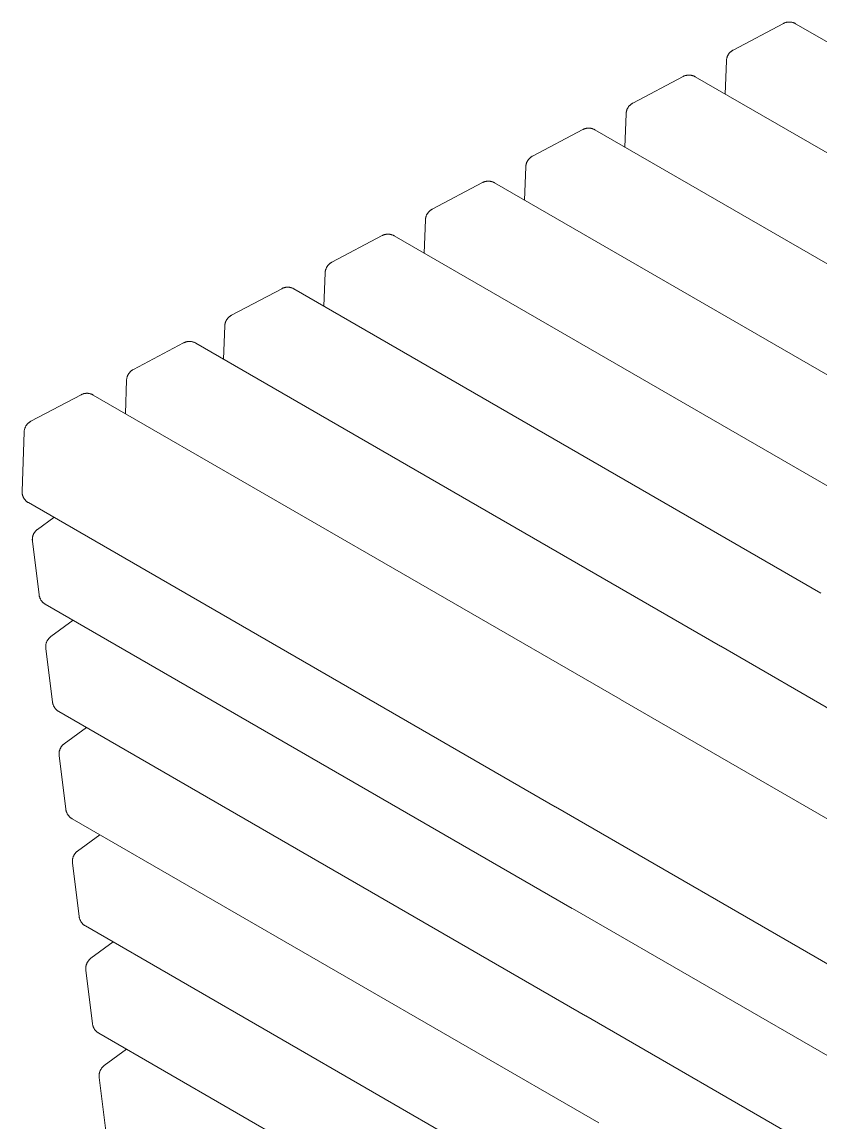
# Model space of a CAD drawing. Header units: millimetres. Extents: x -80 to 4518, y -398 to 2524.
# Drawn here: x 3601.9 to 3917, y 1454.5 to 1888.5 of the extents above; entities that cross this region are included whole.
import ezdxf

# ---------------------------------------------------------------- set-up
doc = ezdxf.new("R2010")
doc.units = ezdxf.units.MM
doc.layers.add('ZANO_R', color=7, linetype='Continuous', lineweight=0)

msp = doc.modelspace()

# ---------------------------------------------------------------- linework, layer by layer
at = {"layer": 'ZANO_R'}
for p, q in [((3902.47, 1888.09), (3902.63, 1888.16)), ((3902.63, 1888.16), (3902.79, 1888.22)), ((3902.79, 1888.22), (3902.96, 1888.28)), ((3902.96, 1888.28), (3903.12, 1888.33)), ((3903.12, 1888.33), (3903.29, 1888.37)), ((3903.29, 1888.37), (3903.46, 1888.41)), ((3903.46, 1888.41), (3903.63, 1888.44)), ((3903.63, 1888.44), (3903.81, 1888.47)), ((3903.81, 1888.47), (3903.98, 1888.49)), ((3903.98, 1888.49), (3904.15, 1888.51)), ((3904.15, 1888.51), (3904.33, 1888.52)), ((3904.33, 1888.52), (3904.5, 1888.52)), ((3904.5, 1888.52), (3904.67, 1888.52)), ((3904.67, 1888.52), (3904.85, 1888.51)), ((3904.85, 1888.51), (3905.02, 1888.49)), ((3905.02, 1888.49), (3905.19, 1888.47)), ((3905.19, 1888.47), (3905.37, 1888.44)), ((3905.37, 1888.44), (3905.54, 1888.41)), ((3905.54, 1888.41), (3905.71, 1888.37)), ((3905.71, 1888.37), (3905.87, 1888.32)), ((3905.87, 1888.32), (3906.04, 1888.27)), ((3906.04, 1888.27), (3906.21, 1888.22)), ((3906.21, 1888.22), (3906.37, 1888.15)), ((3906.37, 1888.15), (3906.53, 1888.09)), ((3882.38, 1877.48), (3902.16, 1887.94)), ((3902.16, 1887.94), (3902.31, 1888.02)), ((3902.31, 1888.02), (3902.47, 1888.09)), ((3906.53, 1888.09), (3906.69, 1888.01)), ((3906.69, 1888.01), (3906.84, 1887.93)), ((3906.84, 1887.93), (3906.99, 1887.85)), ((3906.99, 1887.85), (4114.79, 1767.88)), ((3880.12, 1875.05), (3880.19, 1875.2)), ((3880.19, 1875.2), (3880.27, 1875.35)), ((3880.27, 1875.35), (3880.35, 1875.5)), ((3880.35, 1875.5), (3880.43, 1875.65)), ((3880.43, 1875.65), (3880.52, 1875.79)), ((3880.52, 1875.79), (3880.62, 1875.93)), ((3880.62, 1875.93), (3880.72, 1876.07)), ((3880.72, 1876.07), (3880.82, 1876.2)), ((3880.82, 1876.2), (3880.93, 1876.33)), ((3880.93, 1876.33), (3881.04, 1876.46)), ((3881.04, 1876.46), (3881.16, 1876.58)), ((3881.16, 1876.58), (3881.28, 1876.7)), ((3881.28, 1876.7), (3881.4, 1876.81)), ((3881.4, 1876.81), (3881.53, 1876.92)), ((3881.53, 1876.92), (3881.66, 1877.03)), ((3881.66, 1877.03), (3881.8, 1877.13)), ((3881.8, 1877.13), (3881.94, 1877.22)), ((3881.94, 1877.22), (3882.08, 1877.32)), ((3882.08, 1877.32), (3882.23, 1877.4)), ((3882.23, 1877.4), (3882.38, 1877.48)), ((3879.24, 1860.12), (3879.71, 1873.24)), ((3879.71, 1873.24), (3879.72, 1873.41)), ((3879.72, 1873.41), (3879.74, 1873.58)), ((3879.74, 1873.58), (3879.76, 1873.75)), ((3879.76, 1873.75), (3879.78, 1873.92)), ((3879.78, 1873.92), (3879.82, 1874.08)), ((3879.82, 1874.08), (3879.85, 1874.25)), ((3879.85, 1874.25), (3879.9, 1874.41)), ((3879.9, 1874.41), (3879.94, 1874.57)), ((3879.94, 1874.57), (3880, 1874.73)), ((3880, 1874.73), (3880.06, 1874.89)), ((3880.06, 1874.89), (3880.12, 1875.05)), ((3842.81, 1856.57), (3862.59, 1867.03)), ((3862.59, 1867.03), (3862.75, 1867.11)), ((3862.75, 1867.11), (3862.91, 1867.18)), ((3862.91, 1867.18), (3863.07, 1867.25)), ((3863.07, 1867.25), (3863.23, 1867.31)), ((3863.23, 1867.31), (3863.4, 1867.37)), ((3863.4, 1867.37), (3863.56, 1867.42)), ((3863.56, 1867.42), (3863.73, 1867.46)), ((3863.73, 1867.46), (3863.9, 1867.5)), ((3863.9, 1867.5), (3864.07, 1867.53)), ((3864.07, 1867.53), (3864.24, 1867.56)), ((3864.24, 1867.56), (3864.42, 1867.58)), ((3864.42, 1867.58), (3864.59, 1867.6)), ((3864.59, 1867.6), (3864.76, 1867.61)), ((3864.76, 1867.61), (3864.94, 1867.61)), ((3864.94, 1867.61), (3865.11, 1867.61)), ((3865.11, 1867.61), (3865.28, 1867.6)), ((3865.28, 1867.6), (3865.46, 1867.58)), ((3865.46, 1867.58), (3865.63, 1867.56)), ((3865.63, 1867.56), (3865.8, 1867.53)), ((3865.8, 1867.53), (3865.97, 1867.5)), ((3865.97, 1867.5), (3866.14, 1867.46)), ((3866.14, 1867.46), (3866.31, 1867.41)), ((3866.31, 1867.41), (3866.48, 1867.36)), ((3866.48, 1867.36), (3866.64, 1867.31)), ((3866.64, 1867.31), (3866.81, 1867.24)), ((3866.81, 1867.24), (3866.97, 1867.18)), ((3866.97, 1867.18), (3867.12, 1867.1)), ((3867.12, 1867.1), (3867.28, 1867.02)), ((3867.28, 1867.02), (3867.43, 1866.94)), ((3867.43, 1866.94), (4075.23, 1746.96)), ((3840.29, 1853.34), (3840.33, 1853.5)), ((3840.33, 1853.5), (3840.38, 1853.66)), ((3840.38, 1853.66), (3840.44, 1853.82)), ((3840.44, 1853.82), (3840.49, 1853.98)), ((3840.49, 1853.98), (3840.56, 1854.14)), ((3840.56, 1854.14), (3840.63, 1854.29)), ((3840.63, 1854.29), (3840.7, 1854.44)), ((3840.7, 1854.44), (3840.78, 1854.59)), ((3840.78, 1854.59), (3840.87, 1854.74)), ((3840.87, 1854.74), (3840.96, 1854.88)), ((3840.96, 1854.88), (3841.05, 1855.02)), ((3841.05, 1855.02), (3841.15, 1855.16)), ((3841.15, 1855.16), (3841.26, 1855.29)), ((3841.26, 1855.29), (3841.37, 1855.42)), ((3841.37, 1855.42), (3841.48, 1855.55)), ((3841.48, 1855.55), (3841.59, 1855.67)), ((3841.59, 1855.67), (3841.72, 1855.79)), ((3841.72, 1855.79), (3841.84, 1855.9)), ((3841.84, 1855.9), (3841.97, 1856.01)), ((3841.97, 1856.01), (3842.1, 1856.12)), ((3842.1, 1856.12), (3842.24, 1856.22)), ((3842.24, 1856.22), (3842.38, 1856.31)), ((3842.38, 1856.31), (3842.52, 1856.41)), ((3842.52, 1856.41), (3842.66, 1856.49)), ((3842.66, 1856.49), (3842.81, 1856.57)), ((3839.68, 1839.21), (3840.15, 1852.33)), ((3840.15, 1852.33), (3840.16, 1852.5)), ((3840.16, 1852.5), (3840.18, 1852.67)), ((3840.18, 1852.67), (3840.2, 1852.84)), ((3840.2, 1852.84), (3840.22, 1853)), ((3840.22, 1853), (3840.25, 1853.17)), ((3840.25, 1853.17), (3840.29, 1853.34)), ((3803.25, 1835.66), (3823.03, 1846.12)), ((3823.03, 1846.12), (3823.19, 1846.2)), ((3823.19, 1846.2), (3823.34, 1846.27)), ((3823.34, 1846.27), (3823.5, 1846.34)), ((3823.5, 1846.34), (3823.67, 1846.4)), ((3823.67, 1846.4), (3823.83, 1846.46)), ((3823.83, 1846.46), (3824, 1846.51)), ((3824, 1846.51), (3824.17, 1846.55)), ((3824.17, 1846.55), (3824.34, 1846.59)), ((3824.34, 1846.59), (3824.51, 1846.62)), ((3824.51, 1846.62), (3824.68, 1846.65)), ((3824.68, 1846.65), (3824.85, 1846.67)), ((3824.85, 1846.67), (3825.03, 1846.69)), ((3825.03, 1846.69), (3825.2, 1846.69)), ((3825.2, 1846.69), (3825.37, 1846.7)), ((3825.37, 1846.7), (3825.55, 1846.69)), ((3825.55, 1846.69), (3825.72, 1846.69)), ((3825.72, 1846.69), (3825.9, 1846.67)), ((3825.9, 1846.67), (3826.07, 1846.65)), ((3826.07, 1846.65), (3826.24, 1846.62)), ((3826.24, 1846.62), (3826.41, 1846.59)), ((3826.41, 1846.59), (3826.58, 1846.55)), ((3826.58, 1846.55), (3826.75, 1846.5)), ((3826.75, 1846.5), (3826.92, 1846.45)), ((3826.92, 1846.45), (3827.08, 1846.4)), ((3827.08, 1846.4), (3827.24, 1846.33)), ((3827.24, 1846.33), (3827.4, 1846.26)), ((3827.4, 1846.26), (3827.56, 1846.19)), ((3827.56, 1846.19), (3827.72, 1846.11)), ((3827.72, 1846.11), (3827.87, 1846.03)), ((3827.87, 1846.03), (4035.67, 1726.05)), ((3800.6, 1831.59), (3800.61, 1831.76)), ((3800.61, 1831.76), (3800.63, 1831.93)), ((3800.63, 1831.93), (3800.66, 1832.09)), ((3800.66, 1832.09), (3800.69, 1832.26)), ((3800.69, 1832.26), (3800.73, 1832.43)), ((3800.73, 1832.43), (3800.77, 1832.59)), ((3800.77, 1832.59), (3800.82, 1832.75)), ((3800.82, 1832.75), (3800.87, 1832.91)), ((3800.87, 1832.91), (3800.93, 1833.07)), ((3800.93, 1833.07), (3801, 1833.23)), ((3801, 1833.23), (3801.07, 1833.38)), ((3801.07, 1833.38), (3801.14, 1833.53)), ((3801.14, 1833.53), (3801.22, 1833.68)), ((3801.22, 1833.68), (3801.31, 1833.83)), ((3801.31, 1833.83), (3801.4, 1833.97)), ((3801.4, 1833.97), (3801.49, 1834.11)), ((3801.49, 1834.11), (3801.59, 1834.25)), ((3801.59, 1834.25), (3801.69, 1834.38)), ((3801.69, 1834.38), (3801.8, 1834.51)), ((3801.8, 1834.51), (3801.92, 1834.64)), ((3801.92, 1834.64), (3802.03, 1834.76)), ((3802.03, 1834.76), (3802.15, 1834.88)), ((3802.15, 1834.88), (3802.28, 1834.99)), ((3802.28, 1834.99), (3802.41, 1835.1)), ((3802.41, 1835.1), (3802.54, 1835.21)), ((3802.54, 1835.21), (3802.67, 1835.31)), ((3802.67, 1835.31), (3802.81, 1835.4)), ((3802.81, 1835.4), (3802.96, 1835.49)), ((3802.96, 1835.49), (3803.1, 1835.58)), ((3803.1, 1835.58), (3803.25, 1835.66)), ((3800.12, 1818.3), (3800.59, 1831.42)), ((3800.59, 1831.42), (3800.6, 1831.59)), ((3763.69, 1814.75), (3783.47, 1825.21)), ((3783.47, 1825.21), (3783.62, 1825.29)), ((3783.62, 1825.29), (3783.78, 1825.36)), ((3783.78, 1825.36), (3783.94, 1825.43)), ((3783.94, 1825.43), (3784.1, 1825.49)), ((3784.1, 1825.49), (3784.27, 1825.55)), ((3784.27, 1825.55), (3784.44, 1825.6)), ((3784.44, 1825.6), (3784.6, 1825.64)), ((3784.6, 1825.64), (3784.77, 1825.68)), ((3784.77, 1825.68), (3784.95, 1825.71)), ((3784.95, 1825.71), (3785.12, 1825.74)), ((3785.12, 1825.74), (3785.29, 1825.76)), ((3785.29, 1825.76), (3785.46, 1825.78)), ((3785.46, 1825.78), (3785.64, 1825.78)), ((3785.64, 1825.78), (3785.81, 1825.79)), ((3785.81, 1825.79), (3785.99, 1825.78)), ((3785.99, 1825.78), (3786.16, 1825.77)), ((3786.16, 1825.77), (3786.33, 1825.76)), ((3786.33, 1825.76), (3786.51, 1825.74)), ((3786.51, 1825.74), (3786.68, 1825.71)), ((3786.68, 1825.71), (3786.85, 1825.68)), ((3786.85, 1825.68), (3787.02, 1825.64)), ((3787.02, 1825.64), (3787.19, 1825.59)), ((3787.19, 1825.59), (3787.35, 1825.54)), ((3787.35, 1825.54), (3787.52, 1825.48)), ((3787.52, 1825.48), (3787.68, 1825.42)), ((3787.68, 1825.42), (3787.84, 1825.35)), ((3787.84, 1825.35), (3788, 1825.28)), ((3788, 1825.28), (3788.15, 1825.2)), ((3788.15, 1825.2), (3788.31, 1825.12)), ((3788.31, 1825.12), (3996.11, 1705.14)), ((3762.98, 1814.3), (3763.11, 1814.4)), ((3763.11, 1814.4), (3763.25, 1814.49)), ((3763.25, 1814.49), (3763.39, 1814.58)), ((3763.39, 1814.58), (3763.54, 1814.67)), ((3763.54, 1814.67), (3763.69, 1814.75)), ((3760.56, 1797.39), (3761.03, 1810.51)), ((3761.03, 1810.51), (3761.04, 1810.68)), ((3761.04, 1810.68), (3761.05, 1810.85)), ((3761.05, 1810.85), (3761.07, 1811.02)), ((3761.07, 1811.02), (3761.1, 1811.18)), ((3761.1, 1811.18), (3761.13, 1811.35)), ((3761.13, 1811.35), (3761.17, 1811.51)), ((3761.17, 1811.51), (3761.21, 1811.68)), ((3761.21, 1811.68), (3761.26, 1811.84)), ((3761.26, 1811.84), (3761.31, 1812)), ((3761.31, 1812), (3761.37, 1812.16)), ((3761.37, 1812.16), (3761.43, 1812.32)), ((3761.43, 1812.32), (3761.5, 1812.47)), ((3761.5, 1812.47), (3761.58, 1812.62)), ((3761.58, 1812.62), (3761.66, 1812.77)), ((3761.66, 1812.77), (3761.74, 1812.92)), ((3761.74, 1812.92), (3761.83, 1813.06)), ((3761.83, 1813.06), (3761.93, 1813.2)), ((3761.93, 1813.2), (3762.03, 1813.34)), ((3762.03, 1813.34), (3762.13, 1813.47)), ((3762.13, 1813.47), (3762.24, 1813.6)), ((3762.24, 1813.6), (3762.35, 1813.73)), ((3762.35, 1813.73), (3762.47, 1813.85)), ((3762.47, 1813.85), (3762.59, 1813.97)), ((3762.59, 1813.97), (3762.72, 1814.08)), ((3762.72, 1814.08), (3762.84, 1814.19)), ((3762.84, 1814.19), (3762.98, 1814.3)), ((3724.12, 1793.84), (3743.91, 1804.3)), ((3743.91, 1804.3), (3744.06, 1804.38)), ((3744.06, 1804.38), (3744.22, 1804.45)), ((3744.22, 1804.45), (3744.38, 1804.52)), ((3744.38, 1804.52), (3744.54, 1804.58)), ((3744.54, 1804.58), (3744.71, 1804.63)), ((3744.71, 1804.63), (3744.87, 1804.69)), ((3744.87, 1804.69), (3745.04, 1804.73)), ((3745.04, 1804.73), (3745.21, 1804.77)), ((3745.21, 1804.77), (3745.38, 1804.8)), ((3745.38, 1804.8), (3745.55, 1804.83)), ((3745.55, 1804.83), (3745.73, 1804.85)), ((3745.73, 1804.85), (3745.9, 1804.86)), ((3745.9, 1804.86), (3746.07, 1804.87)), ((3746.07, 1804.87), (3746.25, 1804.88)), ((3746.25, 1804.88), (3746.42, 1804.87)), ((3746.42, 1804.87), (3746.6, 1804.86)), ((3746.6, 1804.86), (3746.77, 1804.85)), ((3746.77, 1804.85), (3746.94, 1804.83)), ((3746.94, 1804.83), (3747.11, 1804.8)), ((3747.11, 1804.8), (3747.29, 1804.77)), ((3747.29, 1804.77), (3747.46, 1804.73)), ((3747.46, 1804.73), (3747.62, 1804.68)), ((3747.62, 1804.68), (3747.79, 1804.63)), ((3747.79, 1804.63), (3747.95, 1804.57)), ((3747.95, 1804.57), (3748.12, 1804.51)), ((3748.12, 1804.51), (3748.28, 1804.44)), ((3748.28, 1804.44), (3748.44, 1804.37)), ((3748.44, 1804.37), (3748.59, 1804.29)), ((3748.59, 1804.29), (3748.74, 1804.21)), ((3748.74, 1804.21), (3956.54, 1684.23)), ((3722.57, 1792.56), (3722.68, 1792.69)), ((3722.68, 1792.69), (3722.79, 1792.82)), ((3722.79, 1792.82), (3722.91, 1792.94)), ((3722.91, 1792.94), (3723.03, 1793.06)), ((3723.03, 1793.06), (3723.15, 1793.17)), ((3723.15, 1793.17), (3723.28, 1793.28)), ((3723.28, 1793.28), (3723.41, 1793.39)), ((3723.41, 1793.39), (3723.55, 1793.49)), ((3723.55, 1793.49), (3723.69, 1793.58)), ((3723.69, 1793.58), (3723.83, 1793.67)), ((3723.83, 1793.67), (3723.98, 1793.76)), ((3723.98, 1793.76), (3724.12, 1793.84)), ((3720.99, 1776.47), (3721.46, 1789.6)), ((3721.46, 1789.6), (3721.47, 1789.77)), ((3721.47, 1789.77), (3721.49, 1789.94)), ((3721.49, 1789.94), (3721.51, 1790.11)), ((3721.51, 1790.11), (3721.53, 1790.27)), ((3721.53, 1790.27), (3721.57, 1790.44)), ((3721.57, 1790.44), (3721.6, 1790.6)), ((3721.6, 1790.6), (3721.65, 1790.77)), ((3721.65, 1790.77), (3721.69, 1790.93)), ((3721.69, 1790.93), (3721.75, 1791.09)), ((3721.75, 1791.09), (3721.81, 1791.25)), ((3721.81, 1791.25), (3721.87, 1791.4)), ((3721.87, 1791.4), (3721.94, 1791.56)), ((3721.94, 1791.56), (3722.02, 1791.71)), ((3722.02, 1791.71), (3722.1, 1791.86)), ((3722.1, 1791.86), (3722.18, 1792.01)), ((3722.18, 1792.01), (3722.27, 1792.15)), ((3722.27, 1792.15), (3722.37, 1792.29)), ((3722.37, 1792.29), (3722.46, 1792.43)), ((3722.46, 1792.43), (3722.57, 1792.56)), ((3706.16, 1783.94), (3706.34, 1783.95)), ((3706.34, 1783.95), (3706.51, 1783.96)), ((3706.51, 1783.96), (3706.69, 1783.97)), ((3706.69, 1783.97), (3706.86, 1783.96)), ((3706.86, 1783.96), (3707.03, 1783.95)), ((3707.03, 1783.95), (3707.21, 1783.94)), ((3684.56, 1772.93), (3704.34, 1783.39)), ((3704.34, 1783.39), (3704.5, 1783.46)), ((3704.5, 1783.46), (3704.66, 1783.54)), ((3704.66, 1783.54), (3704.82, 1783.61)), ((3704.82, 1783.61), (3704.98, 1783.67)), ((3704.98, 1783.67), (3705.14, 1783.72)), ((3705.14, 1783.72), (3705.31, 1783.77)), ((3705.31, 1783.77), (3705.48, 1783.82)), ((3705.48, 1783.82), (3705.65, 1783.86)), ((3705.65, 1783.86), (3705.82, 1783.89)), ((3705.82, 1783.89), (3705.99, 1783.92)), ((3705.99, 1783.92), (3706.16, 1783.94)), ((3707.21, 1783.94), (3707.38, 1783.92)), ((3707.38, 1783.92), (3707.55, 1783.89)), ((3707.55, 1783.89), (3707.72, 1783.86)), ((3707.72, 1783.86), (3707.89, 1783.82)), ((3707.89, 1783.82), (3708.06, 1783.77)), ((3708.06, 1783.77), (3708.23, 1783.72)), ((3708.23, 1783.72), (3708.39, 1783.66)), ((3708.39, 1783.66), (3708.55, 1783.6)), ((3708.55, 1783.6), (3708.71, 1783.53)), ((3708.71, 1783.53), (3708.87, 1783.46)), ((3708.87, 1783.46), (3709.03, 1783.38)), ((3709.03, 1783.38), (3709.18, 1783.3)), ((3709.18, 1783.3), (3916.98, 1663.32)), ((3682.45, 1770.8), (3682.53, 1770.95)), ((3682.53, 1770.95), (3682.62, 1771.09)), ((3682.62, 1771.09), (3682.71, 1771.24)), ((3682.71, 1771.24), (3682.8, 1771.38)), ((3682.8, 1771.38), (3682.9, 1771.52)), ((3682.9, 1771.52), (3683.01, 1771.65)), ((3683.01, 1771.65), (3683.11, 1771.78)), ((3683.11, 1771.78), (3683.23, 1771.9)), ((3683.23, 1771.9), (3683.34, 1772.03)), ((3683.34, 1772.03), (3683.47, 1772.15)), ((3683.47, 1772.15), (3683.59, 1772.26)), ((3683.59, 1772.26), (3683.72, 1772.37)), ((3683.72, 1772.37), (3683.85, 1772.47)), ((3683.85, 1772.47), (3683.99, 1772.58)), ((3683.99, 1772.58), (3684.13, 1772.67)), ((3684.13, 1772.67), (3684.27, 1772.76)), ((3684.27, 1772.76), (3684.41, 1772.85)), ((3684.41, 1772.85), (3684.56, 1772.93)), ((3681.43, 1755.56), (3681.9, 1768.69)), ((3681.9, 1768.69), (3681.91, 1768.86)), ((3681.91, 1768.86), (3681.93, 1769.03)), ((3681.93, 1769.03), (3681.95, 1769.19)), ((3681.95, 1769.19), (3681.97, 1769.36)), ((3681.97, 1769.36), (3682, 1769.53)), ((3682, 1769.53), (3682.04, 1769.69)), ((3682.04, 1769.69), (3682.08, 1769.86)), ((3682.08, 1769.86), (3682.13, 1770.02)), ((3682.13, 1770.02), (3682.19, 1770.18)), ((3682.19, 1770.18), (3682.24, 1770.34)), ((3682.24, 1770.34), (3682.31, 1770.49)), ((3682.31, 1770.49), (3682.38, 1770.65)), ((3682.38, 1770.65), (3682.45, 1770.8)), ((3666.09, 1762.21), (3666.25, 1762.27)), ((3666.25, 1762.27), (3666.42, 1762.33)), ((3666.42, 1762.33), (3666.58, 1762.38)), ((3666.58, 1762.38), (3666.75, 1762.43)), ((3666.75, 1762.43), (3666.92, 1762.46)), ((3666.92, 1762.46), (3667.09, 1762.5)), ((3667.09, 1762.5), (3667.27, 1762.52)), ((3667.27, 1762.52), (3667.44, 1762.55)), ((3667.44, 1762.55), (3667.61, 1762.56)), ((3667.61, 1762.56), (3667.79, 1762.57)), ((3667.79, 1762.57), (3667.96, 1762.57)), ((3667.96, 1762.57), (3668.13, 1762.57)), ((3668.13, 1762.57), (3668.31, 1762.56)), ((3668.31, 1762.56), (3668.48, 1762.54)), ((3668.48, 1762.54), (3668.65, 1762.52)), ((3668.65, 1762.52), (3668.83, 1762.5)), ((3668.83, 1762.5), (3669, 1762.46)), ((3669, 1762.46), (3669.17, 1762.42)), ((3669.17, 1762.42), (3669.33, 1762.38)), ((3669.33, 1762.38), (3669.5, 1762.33)), ((3669.5, 1762.33), (3669.67, 1762.27)), ((3669.67, 1762.27), (3669.83, 1762.21)), ((3645.84, 1751.54), (3665.62, 1761.99)), ((3665.62, 1761.99), (3665.77, 1762.07)), ((3665.77, 1762.07), (3665.93, 1762.14)), ((3665.93, 1762.14), (3666.09, 1762.21)), ((3669.83, 1762.21), (3669.99, 1762.14)), ((3669.99, 1762.14), (3670.15, 1762.07)), ((3670.15, 1762.07), (3670.3, 1761.99)), ((3670.3, 1761.99), (3670.45, 1761.9)), ((3670.45, 1761.9), (3877.42, 1642.41)), ((3643.58, 1749.1), (3643.65, 1749.25)), ((3643.65, 1749.25), (3643.73, 1749.41)), ((3643.73, 1749.41), (3643.81, 1749.56)), ((3643.81, 1749.56), (3643.89, 1749.7)), ((3643.89, 1749.7), (3643.98, 1749.84)), ((3643.98, 1749.84), (3644.08, 1749.98)), ((3644.08, 1749.98), (3644.18, 1750.12)), ((3644.18, 1750.12), (3644.28, 1750.26)), ((3644.28, 1750.26), (3644.39, 1750.39)), ((3644.39, 1750.39), (3644.5, 1750.51)), ((3644.5, 1750.51), (3644.62, 1750.63)), ((3644.62, 1750.63), (3644.74, 1750.75)), ((3644.74, 1750.75), (3644.86, 1750.87)), ((3644.86, 1750.87), (3644.99, 1750.98)), ((3644.99, 1750.98), (3645.12, 1751.08)), ((3645.12, 1751.08), (3645.26, 1751.18)), ((3645.26, 1751.18), (3645.4, 1751.28)), ((3645.4, 1751.28), (3645.54, 1751.37)), ((3645.54, 1751.37), (3645.69, 1751.46)), ((3645.69, 1751.46), (3645.84, 1751.54)), ((3642.7, 1734.17), (3643.18, 1747.3)), ((3643.18, 1747.46), (3643.2, 1747.63)), ((3643.18, 1747.3), (3643.18, 1747.46)), ((3643.2, 1747.63), (3643.22, 1747.8)), ((3643.22, 1747.8), (3643.24, 1747.97)), ((3643.24, 1747.97), (3643.28, 1748.13)), ((3643.28, 1748.13), (3643.31, 1748.3)), ((3643.31, 1748.3), (3643.36, 1748.46)), ((3643.36, 1748.46), (3643.4, 1748.63)), ((3643.4, 1748.63), (3643.46, 1748.79)), ((3643.46, 1748.79), (3643.52, 1748.94)), ((3643.52, 1748.94), (3643.58, 1749.1)), ((3605.44, 1731.11), (3625.22, 1741.56)), ((3625.22, 1741.56), (3625.37, 1741.64)), ((3625.37, 1741.64), (3625.53, 1741.72)), ((3625.53, 1741.72), (3625.69, 1741.78)), ((3625.69, 1741.78), (3625.85, 1741.85)), ((3625.85, 1741.85), (3626.02, 1741.9)), ((3626.02, 1741.9), (3626.19, 1741.95)), ((3626.19, 1741.95), (3626.35, 1742)), ((3626.35, 1742), (3626.52, 1742.04)), ((3626.52, 1742.04), (3626.69, 1742.07)), ((3626.69, 1742.07), (3626.87, 1742.1)), ((3626.87, 1742.1), (3627.04, 1742.12)), ((3627.04, 1742.12), (3627.21, 1742.13)), ((3627.21, 1742.13), (3627.39, 1742.14)), ((3627.39, 1742.14), (3627.56, 1742.14)), ((3627.56, 1742.14), (3627.73, 1742.14)), ((3627.73, 1742.14), (3627.91, 1742.13)), ((3627.91, 1742.13), (3628.08, 1742.12)), ((3628.08, 1742.12), (3628.25, 1742.09)), ((3628.25, 1742.09), (3628.43, 1742.07)), ((3628.43, 1742.07), (3628.6, 1742.03)), ((3628.6, 1742.03), (3628.77, 1741.99)), ((3628.77, 1741.99), (3628.94, 1741.95)), ((3628.94, 1741.95), (3629.1, 1741.9)), ((3629.1, 1741.9), (3629.27, 1741.84)), ((3629.27, 1741.84), (3629.43, 1741.78)), ((3629.43, 1741.78), (3629.59, 1741.71)), ((3629.59, 1741.71), (3629.75, 1741.64)), ((3629.75, 1741.64), (3629.9, 1741.56)), ((3629.9, 1741.56), (3630.05, 1741.47)), ((3630.05, 1741.47), (3837.86, 1621.5)), ((3602.82, 1727.37), (3602.85, 1727.54)), ((3602.85, 1727.54), (3602.88, 1727.71)), ((3602.88, 1727.71), (3602.92, 1727.87)), ((3602.92, 1727.87), (3602.96, 1728.04)), ((3602.96, 1728.04), (3603.01, 1728.2)), ((3603.01, 1728.2), (3603.06, 1728.36)), ((3603.06, 1728.36), (3603.12, 1728.52)), ((3603.12, 1728.52), (3603.18, 1728.67)), ((3603.18, 1728.67), (3603.25, 1728.83)), ((3603.25, 1728.83), (3603.33, 1728.98)), ((3603.33, 1728.98), (3603.41, 1729.13)), ((3603.41, 1729.13), (3603.49, 1729.27)), ((3603.49, 1729.27), (3603.58, 1729.42)), ((3603.58, 1729.42), (3603.68, 1729.56)), ((3603.68, 1729.56), (3603.78, 1729.69)), ((3603.78, 1729.69), (3603.88, 1729.83)), ((3603.88, 1729.83), (3603.99, 1729.96)), ((3603.99, 1729.96), (3604.1, 1730.08)), ((3604.1, 1730.08), (3604.22, 1730.21)), ((3604.22, 1730.21), (3604.34, 1730.32)), ((3604.34, 1730.32), (3604.46, 1730.44)), ((3604.46, 1730.44), (3604.59, 1730.55)), ((3604.59, 1730.55), (3604.73, 1730.65)), ((3604.73, 1730.65), (3604.86, 1730.75)), ((3604.86, 1730.75), (3605, 1730.85)), ((3605, 1730.85), (3605.14, 1730.94)), ((3605.14, 1730.94), (3605.29, 1731.03)), ((3605.29, 1731.03), (3605.44, 1731.11)), ((3601.94, 1703.54), (3602.78, 1726.87)), ((3602.78, 1726.87), (3602.79, 1727.04)), ((3602.79, 1727.04), (3602.8, 1727.21)), ((3602.8, 1727.21), (3602.82, 1727.37)), ((3601.94, 1703.37), (3601.94, 1703.54)), ((3601.94, 1703.21), (3601.94, 1703.37)), ((3601.95, 1703.04), (3601.94, 1703.21)), ((3601.96, 1702.87), (3601.95, 1703.04)), ((3601.98, 1702.7), (3601.96, 1702.87)), ((3602.01, 1702.53), (3601.98, 1702.7)), ((3602.04, 1702.37), (3602.01, 1702.53)), ((3602.07, 1702.2), (3602.04, 1702.37)), ((3602.12, 1702.04), (3602.07, 1702.2)), ((3602.16, 1701.87), (3602.12, 1702.04)), ((3602.22, 1701.71), (3602.16, 1701.87)), ((3602.28, 1701.56), (3602.22, 1701.71)), ((3602.34, 1701.4), (3602.28, 1701.56)), ((3602.41, 1701.24), (3602.34, 1701.4)), ((3602.48, 1701.09), (3602.41, 1701.24)), ((3602.56, 1700.94), (3602.48, 1701.09)), ((3602.65, 1700.8), (3602.56, 1700.94)), ((3602.74, 1700.65), (3602.65, 1700.8)), ((3602.83, 1700.51), (3602.74, 1700.65)), ((3602.93, 1700.37), (3602.83, 1700.51)), ((3603.03, 1700.24), (3602.93, 1700.37)), ((3603.14, 1700.11), (3603.03, 1700.24)), ((3603.25, 1699.98), (3603.14, 1700.11)), ((3603.37, 1699.86), (3603.25, 1699.98)), ((3603.49, 1699.74), (3603.37, 1699.86)), ((3603.62, 1699.63), (3603.49, 1699.74)), ((3603.74, 1699.52), (3603.62, 1699.63)), ((3603.88, 1699.41), (3603.74, 1699.52)), ((3604.01, 1699.31), (3603.88, 1699.41)), ((3604.15, 1699.21), (3604.01, 1699.31)), ((3604.29, 1699.12), (3604.15, 1699.21)), ((3604.44, 1699.03), (3604.29, 1699.12)), ((3812.22, 1579.07), (3604.44, 1699.03)), ((3608.05, 1688.5), (3614.5, 1693.22)), ((3607.91, 1688.4), (3608.05, 1688.5)), ((3606, 1684.53), (3606.01, 1684.7)), ((3606, 1684.36), (3606, 1684.53)), ((3606.01, 1684.19), (3606, 1684.36)), ((3606.01, 1684.7), (3606.02, 1684.87)), ((3606.02, 1684.02), (3606.01, 1684.19)), ((3606.02, 1684.87), (3606.03, 1685.04)), ((3606.03, 1685.04), (3606.06, 1685.21)), ((3606.06, 1685.21), (3606.09, 1685.38)), ((3606.09, 1685.38), (3606.12, 1685.55)), ((3606.12, 1685.55), (3606.16, 1685.72)), ((3606.16, 1685.72), (3606.21, 1685.88)), ((3606.21, 1685.88), (3606.26, 1686.05)), ((3606.26, 1686.05), (3606.31, 1686.21)), ((3606.31, 1686.21), (3606.38, 1686.37)), ((3606.38, 1686.37), (3606.44, 1686.52)), ((3606.44, 1686.52), (3606.52, 1686.68)), ((3606.52, 1686.68), (3606.6, 1686.83)), ((3606.6, 1686.83), (3606.68, 1686.98)), ((3606.68, 1686.98), (3606.77, 1687.13)), ((3606.77, 1687.13), (3606.86, 1687.27)), ((3606.86, 1687.27), (3606.96, 1687.41)), ((3606.96, 1687.41), (3607.06, 1687.55)), ((3607.06, 1687.55), (3607.17, 1687.68)), ((3607.17, 1687.68), (3607.28, 1687.81)), ((3607.28, 1687.81), (3607.4, 1687.94)), ((3607.4, 1687.94), (3607.52, 1688.06)), ((3607.52, 1688.06), (3607.65, 1688.17)), ((3607.65, 1688.17), (3607.78, 1688.29)), ((3607.78, 1688.29), (3607.91, 1688.4)), ((3606.04, 1683.85), (3606.02, 1684.02)), ((3608.67, 1662.71), (3606.04, 1683.85)), ((3608.7, 1662.54), (3608.67, 1662.71)), ((3608.73, 1662.37), (3608.7, 1662.54)), ((3608.76, 1662.2), (3608.73, 1662.37)), ((3608.8, 1662.04), (3608.76, 1662.2)), ((3608.85, 1661.87), (3608.8, 1662.04)), ((3608.9, 1661.71), (3608.85, 1661.87)), ((3608.96, 1661.55), (3608.9, 1661.71)), ((3609.02, 1661.39), (3608.96, 1661.55)), ((3609.09, 1661.23), (3609.02, 1661.39)), ((3609.17, 1661.08), (3609.09, 1661.23)), ((3609.25, 1660.93), (3609.17, 1661.08)), ((3609.33, 1660.78), (3609.25, 1660.93)), ((3609.42, 1660.63), (3609.33, 1660.78)), ((3609.51, 1660.49), (3609.42, 1660.63)), ((3609.61, 1660.35), (3609.51, 1660.49)), ((3609.72, 1660.22), (3609.61, 1660.35)), ((3609.83, 1660.08), (3609.72, 1660.22)), ((3609.94, 1659.96), (3609.83, 1660.08)), ((3610.06, 1659.83), (3609.94, 1659.96)), ((3610.18, 1659.71), (3610.06, 1659.83)), ((3610.3, 1659.6), (3610.18, 1659.71)), ((3610.43, 1659.48), (3610.3, 1659.6)), ((3610.57, 1659.38), (3610.43, 1659.48)), ((3610.7, 1659.27), (3610.57, 1659.38)), ((3610.84, 1659.18), (3610.7, 1659.27)), ((3610.99, 1659.08), (3610.84, 1659.18)), ((3611.13, 1659), (3610.99, 1659.08)), ((3818.9, 1539.04), (3611.13, 1659)), ((3613.31, 1646.22), (3622.11, 1652.66)), ((3612.13, 1644.99), (3612.23, 1645.13)), ((3612.23, 1645.13), (3612.33, 1645.27)), ((3612.33, 1645.27), (3612.44, 1645.4)), ((3612.44, 1645.4), (3612.55, 1645.53)), ((3612.55, 1645.53), (3612.67, 1645.66)), ((3612.67, 1645.66), (3612.79, 1645.78)), ((3612.79, 1645.78), (3612.91, 1645.9)), ((3612.91, 1645.9), (3613.04, 1646.01)), ((3613.04, 1646.01), (3613.18, 1646.12)), ((3613.18, 1646.12), (3613.31, 1646.22)), ((3611.27, 1642.42), (3611.28, 1642.6)), ((3611.27, 1642.25), (3611.27, 1642.42)), ((3611.27, 1642.08), (3611.27, 1642.25)), ((3611.27, 1641.91), (3611.27, 1642.08)), ((3611.29, 1641.74), (3611.27, 1641.91)), ((3611.28, 1642.6), (3611.3, 1642.77)), ((3611.3, 1641.57), (3611.29, 1641.74)), ((3611.3, 1642.77), (3611.32, 1642.94)), ((3613.94, 1620.43), (3611.3, 1641.57)), ((3611.32, 1642.94), (3611.35, 1643.11)), ((3611.35, 1643.11), (3611.39, 1643.27)), ((3611.39, 1643.27), (3611.43, 1643.44)), ((3611.43, 1643.44), (3611.47, 1643.6)), ((3611.47, 1643.6), (3611.52, 1643.77)), ((3611.52, 1643.77), (3611.58, 1643.93)), ((3611.58, 1643.93), (3611.64, 1644.09)), ((3611.64, 1644.09), (3611.71, 1644.25)), ((3611.71, 1644.25), (3611.78, 1644.4)), ((3611.78, 1644.4), (3611.86, 1644.55)), ((3611.86, 1644.55), (3611.95, 1644.7)), ((3611.95, 1644.7), (3612.03, 1644.85)), ((3612.03, 1644.85), (3612.13, 1644.99)), ((3877.44, 1642.4), (4041.76, 1547.53)), ((3613.96, 1620.26), (3613.94, 1620.43)), ((3613.99, 1620.09), (3613.96, 1620.26)), ((3614.03, 1619.93), (3613.99, 1620.09)), ((3614.07, 1619.76), (3614.03, 1619.93)), ((3614.11, 1619.6), (3614.07, 1619.76)), ((3614.17, 1619.43), (3614.11, 1619.6)), ((3614.23, 1619.27), (3614.17, 1619.43)), ((3614.29, 1619.11), (3614.23, 1619.27)), ((3614.36, 1618.96), (3614.29, 1619.11)), ((3837.88, 1621.49), (4045.7, 1501.5)), ((3614.43, 1618.8), (3614.36, 1618.96)), ((3614.51, 1618.65), (3614.43, 1618.8)), ((3614.6, 1618.5), (3614.51, 1618.65)), ((3614.69, 1618.36), (3614.6, 1618.5)), ((3614.78, 1618.21), (3614.69, 1618.36)), ((3614.88, 1618.08), (3614.78, 1618.21)), ((3614.98, 1617.94), (3614.88, 1618.08)), ((3615.09, 1617.81), (3614.98, 1617.94)), ((3615.2, 1617.68), (3615.09, 1617.81)), ((3615.32, 1617.55), (3615.2, 1617.68)), ((3615.44, 1617.43), (3615.32, 1617.55)), ((3615.57, 1617.32), (3615.44, 1617.43)), ((3615.7, 1617.21), (3615.57, 1617.32)), ((3615.83, 1617.1), (3615.7, 1617.21)), ((3615.97, 1617), (3615.83, 1617.1)), ((3616.11, 1616.9), (3615.97, 1617)), ((3616.25, 1616.81), (3616.11, 1616.9)), ((3616.4, 1616.72), (3616.25, 1616.81)), ((3824.17, 1496.76), (3616.4, 1616.72)), ((3618.58, 1603.94), (3627.37, 1610.38)), ((3616.79, 1601.49), (3616.85, 1601.65)), ((3616.85, 1601.65), (3616.91, 1601.81)), ((3616.91, 1601.81), (3616.98, 1601.97)), ((3616.98, 1601.97), (3617.05, 1602.12)), ((3617.05, 1602.12), (3617.13, 1602.28)), ((3617.13, 1602.28), (3617.21, 1602.43)), ((3617.21, 1602.43), (3617.3, 1602.57)), ((3617.3, 1602.57), (3617.39, 1602.72)), ((3617.39, 1602.72), (3617.49, 1602.86)), ((3617.49, 1602.86), (3617.6, 1602.99)), ((3617.6, 1602.99), (3617.7, 1603.13)), ((3617.7, 1603.13), (3617.82, 1603.26)), ((3617.82, 1603.26), (3617.93, 1603.38)), ((3617.93, 1603.38), (3618.05, 1603.5)), ((3618.05, 1603.5), (3618.18, 1603.62)), ((3618.18, 1603.62), (3618.31, 1603.73)), ((3618.31, 1603.73), (3618.44, 1603.84)), ((3618.44, 1603.84), (3618.58, 1603.94)), ((3616.53, 1599.98), (3616.54, 1600.15)), ((3616.53, 1599.8), (3616.53, 1599.98)), ((3616.54, 1599.63), (3616.53, 1599.8)), ((3616.54, 1600.15), (3616.55, 1600.32)), ((3616.55, 1599.46), (3616.54, 1599.63)), ((3616.55, 1600.32), (3616.57, 1600.49)), ((3616.57, 1599.29), (3616.55, 1599.46)), ((3616.57, 1600.49), (3616.59, 1600.66)), ((3619.2, 1578.15), (3616.57, 1599.29)), ((3616.59, 1600.66), (3616.62, 1600.83)), ((3616.62, 1600.83), (3616.65, 1601)), ((3616.65, 1601), (3616.69, 1601.16)), ((3616.69, 1601.16), (3616.74, 1601.33)), ((3616.74, 1601.33), (3616.79, 1601.49)), ((3619.23, 1577.98), (3619.2, 1578.15)), ((3619.26, 1577.82), (3619.23, 1577.98)), ((3619.29, 1577.65), (3619.26, 1577.82)), ((3619.33, 1577.48), (3619.29, 1577.65)), ((3619.38, 1577.32), (3619.33, 1577.48)), ((3619.43, 1577.16), (3619.38, 1577.32)), ((3619.49, 1576.99), (3619.43, 1577.16)), ((3619.55, 1576.84), (3619.49, 1576.99)), ((3619.62, 1576.68), (3619.55, 1576.84)), ((3619.7, 1576.53), (3619.62, 1576.68)), ((3619.78, 1576.37), (3619.7, 1576.53)), ((3619.86, 1576.23), (3619.78, 1576.37)), ((3619.95, 1576.08), (3619.86, 1576.23)), ((3620.05, 1575.94), (3619.95, 1576.08)), ((3620.14, 1575.8), (3620.05, 1575.94)), ((3620.25, 1575.66), (3620.14, 1575.8)), ((3620.36, 1575.53), (3620.25, 1575.66)), ((4020.09, 1459.06), (3812.26, 1579.05)), ((3620.47, 1575.4), (3620.36, 1575.53)), ((3620.59, 1575.28), (3620.47, 1575.4)), ((3620.71, 1575.16), (3620.59, 1575.28)), ((3620.83, 1575.04), (3620.71, 1575.16)), ((3620.96, 1574.93), (3620.83, 1575.04)), ((3621.1, 1574.82), (3620.96, 1574.93)), ((3621.23, 1574.72), (3621.1, 1574.82)), ((3621.37, 1574.62), (3621.23, 1574.72)), ((3621.52, 1574.53), (3621.37, 1574.62)), ((3621.66, 1574.44), (3621.52, 1574.53)), ((3829.44, 1454.48), (3621.66, 1574.44)), ((3623.84, 1561.67), (3632.64, 1568.11)), ((3621.83, 1558.21), (3621.85, 1558.38)), ((3621.85, 1558.38), (3621.88, 1558.55)), ((3621.88, 1558.55), (3621.92, 1558.72)), ((3621.92, 1558.72), (3621.96, 1558.88)), ((3621.96, 1558.88), (3622, 1559.05)), ((3622, 1559.05), (3622.05, 1559.21)), ((3622.05, 1559.21), (3622.11, 1559.37)), ((3622.11, 1559.37), (3622.17, 1559.53)), ((3622.17, 1559.53), (3622.24, 1559.69)), ((3622.24, 1559.69), (3622.31, 1559.85)), ((3622.31, 1559.85), (3622.39, 1560)), ((3622.39, 1560), (3622.48, 1560.15)), ((3622.48, 1560.15), (3622.57, 1560.3)), ((3622.57, 1560.3), (3622.66, 1560.44)), ((3622.66, 1560.44), (3622.76, 1560.58)), ((3622.76, 1560.58), (3622.86, 1560.72)), ((3622.86, 1560.72), (3622.97, 1560.85)), ((3622.97, 1560.85), (3623.08, 1560.98)), ((3623.08, 1560.98), (3623.2, 1561.1)), ((3623.2, 1561.1), (3623.32, 1561.22)), ((3623.32, 1561.22), (3623.45, 1561.34)), ((3623.45, 1561.34), (3623.57, 1561.45)), ((3623.57, 1561.45), (3623.71, 1561.56)), ((3623.71, 1561.56), (3623.84, 1561.67)), ((3621.8, 1557.87), (3621.81, 1558.04)), ((3621.8, 1557.7), (3621.8, 1557.87)), ((3621.8, 1557.53), (3621.8, 1557.7)), ((3621.81, 1557.36), (3621.8, 1557.53)), ((3621.81, 1558.04), (3621.83, 1558.21)), ((3621.82, 1557.18), (3621.81, 1557.36)), ((3621.84, 1557.01), (3621.82, 1557.18)), ((3624.47, 1535.88), (3621.84, 1557.01)), ((4026.78, 1419.02), (3818.96, 1539.01)), ((3624.49, 1535.71), (3624.47, 1535.88)), ((3624.52, 1535.54), (3624.49, 1535.71)), ((3624.56, 1535.37), (3624.52, 1535.54)), ((3624.6, 1535.2), (3624.56, 1535.37)), ((3624.65, 1535.04), (3624.6, 1535.2)), ((3624.7, 1534.88), (3624.65, 1535.04)), ((3624.76, 1534.72), (3624.7, 1534.88)), ((3624.82, 1534.56), (3624.76, 1534.72)), ((3624.89, 1534.4), (3624.82, 1534.56)), ((3624.96, 1534.25), (3624.89, 1534.4)), ((3625.04, 1534.1), (3624.96, 1534.25)), ((3625.13, 1533.95), (3625.04, 1534.1)), ((3625.22, 1533.8), (3625.13, 1533.95)), ((3625.31, 1533.66), (3625.22, 1533.8)), ((3625.41, 1533.52), (3625.31, 1533.66)), ((3625.51, 1533.38), (3625.41, 1533.52)), ((3625.62, 1533.25), (3625.51, 1533.38)), ((3625.74, 1533.12), (3625.62, 1533.25)), ((3625.85, 1533), (3625.74, 1533.12)), ((3625.98, 1532.88), (3625.85, 1533)), ((3626.1, 1532.76), (3625.98, 1532.88)), ((3626.23, 1532.65), (3626.1, 1532.76)), ((3626.36, 1532.54), (3626.23, 1532.65)), ((3626.5, 1532.44), (3626.36, 1532.54)), ((3626.64, 1532.34), (3626.5, 1532.44)), ((3626.78, 1532.25), (3626.64, 1532.34)), ((3626.93, 1532.16), (3626.78, 1532.25)), ((3834.7, 1412.21), (3626.93, 1532.16)), ((3629.11, 1519.39), (3637.9, 1525.83)), ((3628.71, 1519.06), (3628.84, 1519.18)), ((3628.84, 1519.18), (3628.97, 1519.29)), ((3628.97, 1519.29), (3629.11, 1519.39)), ((3627.06, 1515.42), (3627.07, 1515.59)), ((3627.06, 1515.25), (3627.06, 1515.42)), ((3627.07, 1515.08), (3627.06, 1515.25)), ((3627.07, 1515.59), (3627.08, 1515.76)), ((3627.08, 1514.91), (3627.07, 1515.08)), ((3627.08, 1515.76), (3627.1, 1515.93)), ((3627.1, 1514.74), (3627.08, 1514.91)), ((3627.1, 1515.93), (3627.12, 1516.1)), ((3627.12, 1516.1), (3627.15, 1516.27)), ((3627.15, 1516.27), (3627.18, 1516.44)), ((3627.18, 1516.44), (3627.22, 1516.61)), ((3627.22, 1516.61), (3627.27, 1516.77)), ((3627.27, 1516.77), (3627.32, 1516.94)), ((3627.32, 1516.94), (3627.38, 1517.1)), ((3627.38, 1517.1), (3627.44, 1517.26)), ((3627.44, 1517.26), (3627.51, 1517.41)), ((3627.51, 1517.41), (3627.58, 1517.57)), ((3627.58, 1517.57), (3627.66, 1517.72)), ((3627.66, 1517.72), (3627.74, 1517.87)), ((3627.74, 1517.87), (3627.83, 1518.02)), ((3627.83, 1518.02), (3627.93, 1518.16)), ((3627.93, 1518.16), (3628.02, 1518.3)), ((3628.02, 1518.3), (3628.13, 1518.44)), ((3628.13, 1518.44), (3628.24, 1518.57)), ((3628.24, 1518.57), (3628.35, 1518.7)), ((3628.35, 1518.7), (3628.46, 1518.83)), ((3628.46, 1518.83), (3628.59, 1518.95)), ((3628.59, 1518.95), (3628.71, 1519.06)), ((3629.73, 1493.6), (3627.1, 1514.74)), ((3629.76, 1493.43), (3629.73, 1493.6)), ((3629.79, 1493.26), (3629.76, 1493.43)), ((3629.82, 1493.09), (3629.79, 1493.26)), ((4032.05, 1376.74), (3824.22, 1496.73)), ((3629.87, 1492.93), (3629.82, 1493.09)), ((3629.91, 1492.76), (3629.87, 1492.93)), ((3629.96, 1492.6), (3629.91, 1492.76)), ((3630.02, 1492.44), (3629.96, 1492.6)), ((3630.09, 1492.28), (3630.02, 1492.44)), ((3630.16, 1492.12), (3630.09, 1492.28)), ((3630.23, 1491.97), (3630.16, 1492.12)), ((3630.31, 1491.82), (3630.23, 1491.97)), ((3630.39, 1491.67), (3630.31, 1491.82)), ((3630.48, 1491.52), (3630.39, 1491.67)), ((3630.58, 1491.38), (3630.48, 1491.52)), ((3630.68, 1491.24), (3630.58, 1491.38)), ((3630.78, 1491.11), (3630.68, 1491.24)), ((3630.89, 1490.97), (3630.78, 1491.11)), ((3631, 1490.85), (3630.89, 1490.97)), ((3631.12, 1490.72), (3631, 1490.85)), ((3631.24, 1490.6), (3631.12, 1490.72)), ((3631.37, 1490.49), (3631.24, 1490.6)), ((3631.5, 1490.37), (3631.37, 1490.49)), ((3631.63, 1490.27), (3631.5, 1490.37)), ((3631.77, 1490.16), (3631.63, 1490.27)), ((3631.91, 1490.07), (3631.77, 1490.16)), ((3632.05, 1489.97), (3631.91, 1490.07)), ((3632.2, 1489.89), (3632.05, 1489.97)), ((3839.97, 1369.93), (3632.2, 1489.89)), ((3634.38, 1477.11), (3643.17, 1483.55)), ((3633.1, 1475.74), (3633.19, 1475.88)), ((3633.19, 1475.88), (3633.29, 1476.02)), ((3633.29, 1476.02), (3633.39, 1476.16)), ((3633.39, 1476.16), (3633.5, 1476.29)), ((3633.5, 1476.29), (3633.61, 1476.42)), ((3633.61, 1476.42), (3633.73, 1476.55)), ((3633.73, 1476.55), (3633.85, 1476.67)), ((3633.85, 1476.67), (3633.98, 1476.79)), ((3633.98, 1476.79), (3634.11, 1476.9)), ((3634.11, 1476.9), (3634.24, 1477.01)), ((3634.24, 1477.01), (3634.38, 1477.11)), ((3632.33, 1473.31), (3632.35, 1473.49)), ((3632.33, 1473.14), (3632.33, 1473.31)), ((3632.33, 1472.97), (3632.33, 1473.14)), ((3632.34, 1472.8), (3632.33, 1472.97)), ((3632.35, 1472.63), (3632.34, 1472.8)), ((3632.35, 1473.49), (3632.36, 1473.66)), ((3632.37, 1472.46), (3632.35, 1472.63)), ((3632.36, 1473.66), (3632.39, 1473.83)), ((3635, 1451.32), (3632.37, 1472.46)), ((3632.39, 1473.83), (3632.41, 1474)), ((3632.41, 1474), (3632.45, 1474.16)), ((3632.45, 1474.16), (3632.49, 1474.33)), ((3632.49, 1474.33), (3632.53, 1474.49)), ((3632.53, 1474.49), (3632.59, 1474.66)), ((3632.59, 1474.66), (3632.64, 1474.82)), ((3632.64, 1474.82), (3632.71, 1474.98)), ((3632.71, 1474.98), (3632.77, 1475.14)), ((3632.77, 1475.14), (3632.85, 1475.29)), ((3632.85, 1475.29), (3632.92, 1475.44)), ((3632.92, 1475.44), (3633.01, 1475.59)), ((3633.01, 1475.59), (3633.1, 1475.74))]:
    msp.add_line(p, q, dxfattribs=at)

doc.saveas('drawing.dxf')
